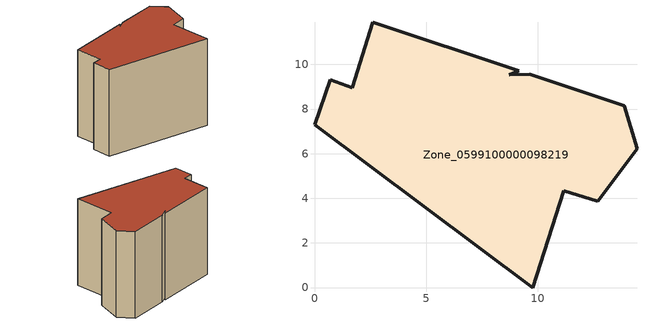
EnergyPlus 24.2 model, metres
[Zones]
Zone_0599100000098219
 floor ground (C_G): 9.77,0 0,7.29 0.7,9.31 1.69,8.96 2.62,11.88 9.15,9.72 8.73,9.53 9.65,9.55 13.88,8.15 14.45,6.23 12.69,3.87 11.17,4.33 z0
 wall outside (C_F): 1.69,8.96 0.7,9.31 0,7.29 9.77,0 11.17,4.33 12.69,3.87 14.45,6.23 13.88,8.15 9.65,9.55 8.73,9.53 9.15,9.72 2.62,11.88 1.69,8.96 z0:10.62
 roof outside (C_R): 9.65,9.55 8.73,9.53 9.15,9.72 2.62,11.88 1.69,8.96 0.7,9.31 0,7.29 9.77,0 11.17,4.33 12.69,3.87 14.45,6.23 13.88,8.15 z10.62
[BUILDING]
Pand.0599100000098219: North Axis=0; Terrain=City; Loads Convergence Tolerance Value=0.04; Temperature Convergence Tolerance Value=0.4; Solar Distribution=FullExterior; Maximum Number of Warmup Days=25; Minimum Number of Warmup Days=1
[Site:Location]
Rotterdam.The.Hague.AP_ZH_NLD Design_Conditions: Latitude=51.96; Longitude=4.45; Time Zone=1; Elevation=-4.5
[SITE:GROUNDTEMPERATURE:BUILDINGSURFACE]
18, 18, 18, 18, 18, 18, 18, 18, 18, 18, 18, 18
[MATERIAL] Thermal Absorptance=0.9; Solar Absorptance=0.7; Visible Absorptance=0.7
Name | Roughness | Thickness | Conductivity | Density | Specific Heat
G.TC.1946 | MediumSmooth | 0.15 | 1 | 540 | 1210
F.TC.1946 | Rough | 0.3 | 0.857143 | 1920 | 840
R.TC.1946 | MediumRough | 0.2 | 0.909091 | 1500 | 1000
[CONSTRUCTION]
C_G: G.TC.1946
C_F: F.TC.1946
C_R: R.TC.1946
[ZONE]
Zone_0599100000098219: Type=1; Multiplier=1; Ceiling Height=Autocalculate; Volume=Autocalculate; Floor Area=autocalculate; Part of Total Floor Area=Yes
[ZONEINFILTRATION:DESIGNFLOWRATE]
Infil_Zone_0599100000098219: Zone or ZoneList or Space or SpaceList=Zone_0599100000098219; Schedule=AlwaysOn; Design Flow Rate Calculation Method=Flow/Area; Flow Rate per Floor Area=0.003; Constant Term Coefficient=1; Temperature Term Coefficient=0; Velocity Term Coefficient=0; Velocity Squared Term Coefficient=0
[HVACTEMPLATE:ZONE:IDEALLOADSAIRSYSTEM]
Zone_0599100000098219: Maximum Heating Supply Air Temperature=50; Minimum Cooling Supply Air Temperature=13; Maximum Heating Supply Air Humidity Ratio=0.0156; Minimum Cooling Supply Air Humidity Ratio=0.0077; Heating Limit=NoLimit; Cooling Limit=NoLimit; Dehumidification Control Type=ConstantSensibleHeatRatio; Cooling Sensible Heat Ratio=0.7; Dehumidification Setpoint=60; Humidification Control Type=None; Humidification Setpoint=30; Outdoor Air Method=None; Outdoor Air Flow Rate per Person=0.00944; Outdoor Air Flow Rate per Zone Floor Area=0; Outdoor Air Flow Rate per Zone=0; Demand Controlled Ventilation Type=None; Outdoor Air Economizer Type=NoEconomizer; Heat Recovery Type=None; Sensible Heat Recovery Effectiveness=0.7; Latent Heat Recovery Effectiveness=0.65
[ZONECONTROL:THERMOSTAT]
ThermostatControl_Zone_0599100000098219: Zone or ZoneList=Zone_0599100000098219; Control Type Schedule=DualSetpointControlType; Control 1=Thermostat_Zone_0599100000098219; Temperature Difference Between Cutout And Setpoint=0
[THERMOSTATSETPOINT:DUALSETPOINT]
Thermostat_Zone_0599100000098219: Heating Setpoint Temperature Schedule=HeatingSetpoint_Zone_0599100000098219; Cooling Setpoint Temperature Schedule=CoolingSetpoint_Zone_0599100000098219
[SCHEDULE:COMPACT]
HeatingSetpoint_Zone_0599100000098219: Through: 12/31, For: AllDays, Until: 24:00, 21
CoolingSetpoint_Zone_0599100000098219: Through: 12/31, For: AllDays, Until: 24:00, 24
DualSetpointControlType: Through: 12/31, For: AllDays, Until: 24:00, 4
AlwaysOn: Through: 12/31, For: AllDays, Until: 24:00, 1
